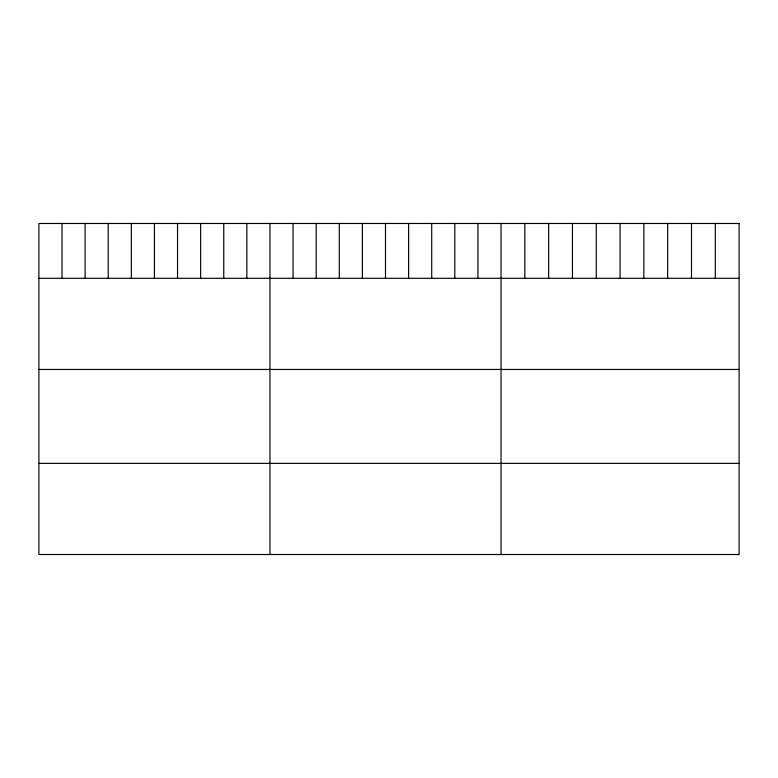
<?xml version="1.0" encoding="UTF-8"?>
<svg xmlns="http://www.w3.org/2000/svg" width="778" height="778" viewBox="0 0 778 778"><rect width="100%" height="100%" fill="white"/><g stroke="black" fill="none" stroke-linecap="round" stroke-linejoin="round"><path stroke-width="1.17" d="M38.9 278.3L739.1 278.3M38.9 369.453L739.1 369.453M38.9 463.367L739.1 463.367M715.293 223.481L715.293 278.3M691.486 223.481L691.486 278.3M667.68 223.481L667.68 278.3M643.873 223.481L643.873 278.3M620.066 223.481L620.066 278.3M596.259 223.481L596.259 278.3M572.452 223.481L572.452 278.3M548.646 223.481L548.646 278.3M524.839 223.481L524.839 278.3M501.032 223.481L501.032 554.52M477.925 223.481L477.925 278.3M454.819 223.481L454.819 278.3M431.712 223.481L431.712 278.3M408.606 223.481L408.606 278.3M385.499 223.481L385.499 278.3M362.392 223.481L362.392 278.3M339.286 223.481L339.286 278.3M316.179 223.481L316.179 278.3M293.073 223.481L293.073 278.3M269.966 223.481L269.966 554.52M246.859 223.481L246.859 278.3M223.753 223.481L223.753 278.3M200.646 223.481L200.646 278.3M177.54 223.481L177.54 278.3M154.433 223.481L154.433 278.3M131.326 223.481L131.326 278.3M108.22 223.481L108.22 278.3M85.113 223.481L85.113 278.3M62.007 223.481L62.007 278.3M739.1 223.481L38.9 223.481L38.9 554.52L739.1 554.52L739.1 223.481"/></g></svg>
